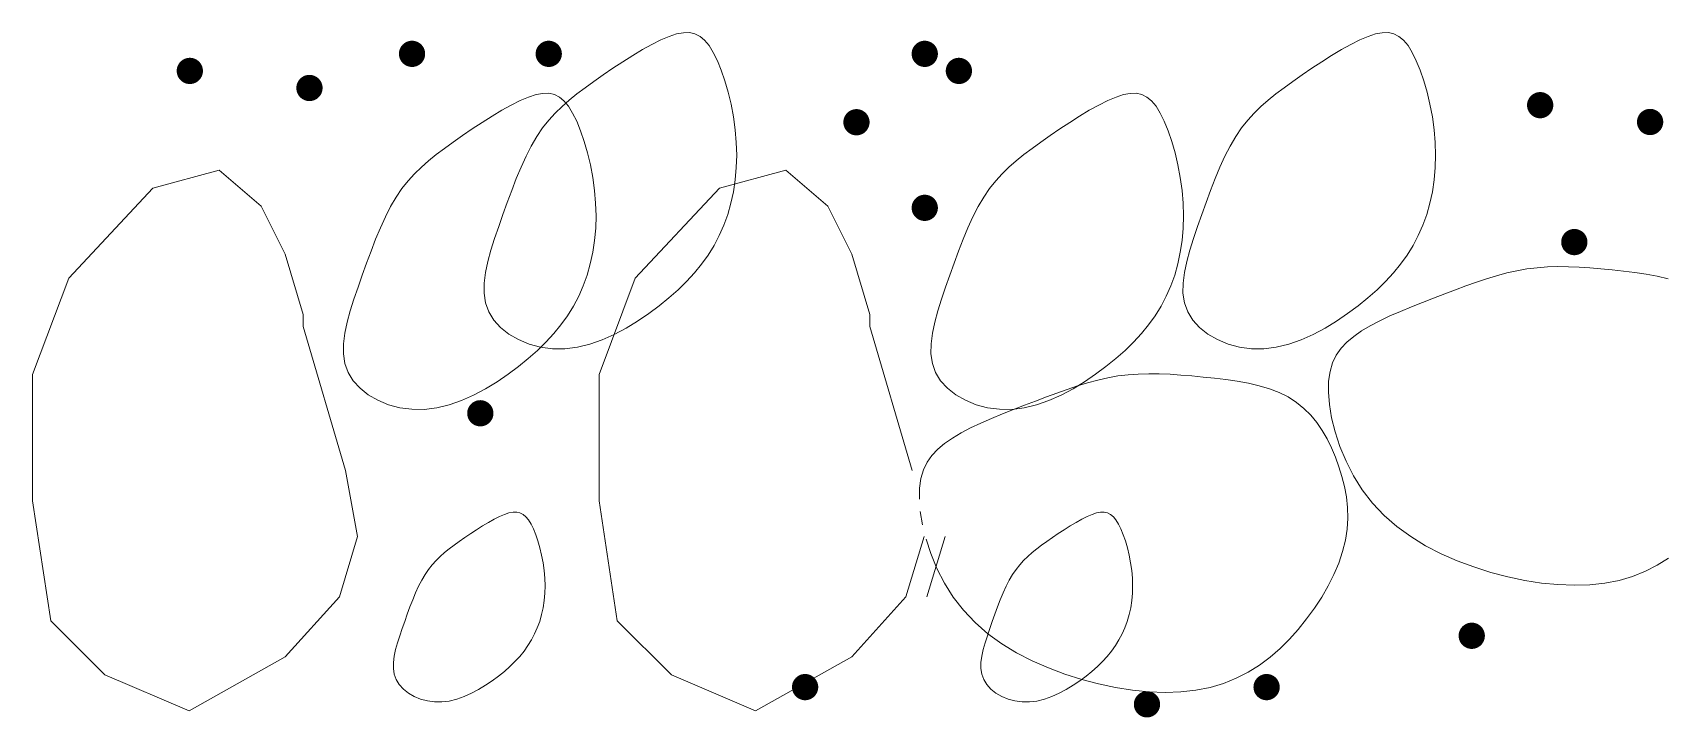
# Model space of a CAD drawing. Extents: x -6361 to -6309, y 575 to 701.
# Drawn here: x -6329.553 to -6328.309, y 653.647 to 654.169 of the extents above; entities that cross this region are included whole.
import ezdxf

# ---------------------------------------------------------------- set-up
doc = ezdxf.new("R2010")
doc.units = 0
doc.header["$MEASUREMENT"] = 0
doc.layers.add('HACTH', color=8, linetype='CONTINUOUS')

msp = doc.modelspace()

# ---------------------------------------------------------------- linework, layer by layer
at = {"layer": 'HACTH', "lineweight": 13}
for p, q in [((-6329.0883, 654.1557), (-6329.0812, 654.1597)), ((-6329.0812, 654.1597), (-6329.0743, 654.1631)), ((-6329.0743, 654.1631), (-6329.068, 654.1658)), ((-6329.068, 654.1658), (-6329.0623, 654.1677)), ((-6329.0623, 654.1677), (-6329.0572, 654.1686)), ((-6329.0572, 654.1686), (-6329.0526, 654.1687)), ((-6329.0526, 654.1687), (-6329.0484, 654.1677)), ((-6329.0484, 654.1677), (-6329.0445, 654.1658)), ((-6329.0445, 654.1658), (-6329.041, 654.1628)), ((-6329.041, 654.1628), (-6329.0376, 654.1588)), ((-6328.5561, 654.1557), (-6328.5489, 654.1597)), ((-6328.5489, 654.1597), (-6328.5421, 654.1631)), ((-6328.5421, 654.1631), (-6328.5358, 654.1658)), ((-6328.5358, 654.1658), (-6328.5301, 654.1677)), ((-6328.5301, 654.1677), (-6328.525, 654.1686)), ((-6328.525, 654.1686), (-6328.5204, 654.1687)), ((-6328.5204, 654.1687), (-6328.5162, 654.1677)), ((-6328.5162, 654.1677), (-6328.5123, 654.1658)), ((-6328.5123, 654.1658), (-6328.5088, 654.1628)), ((-6328.5088, 654.1628), (-6328.5054, 654.1588)), ((-6329.1033, 654.1464), (-6329.0958, 654.1512)), ((-6329.0958, 654.1512), (-6329.0883, 654.1557)), ((-6329.0376, 654.1588), (-6329.0344, 654.1536)), ((-6329.0344, 654.1536), (-6329.0313, 654.1473)), ((-6329.0313, 654.1473), (-6329.0284, 654.1401)), ((-6328.5711, 654.1464), (-6328.5636, 654.1512)), ((-6328.5636, 654.1512), (-6328.5561, 654.1557)), ((-6328.5054, 654.1588), (-6328.5022, 654.1536)), ((-6328.5022, 654.1536), (-6328.4991, 654.1473)), ((-6328.4991, 654.1473), (-6328.4962, 654.1401)), ((-6329.1253, 654.1315), (-6329.1182, 654.1364)), ((-6329.1182, 654.1364), (-6329.1109, 654.1415)), ((-6329.1109, 654.1415), (-6329.1033, 654.1464)), ((-6329.0284, 654.1401), (-6329.0256, 654.132)), ((-6328.5931, 654.1315), (-6328.586, 654.1364)), ((-6328.586, 654.1364), (-6328.5786, 654.1415)), ((-6328.5786, 654.1415), (-6328.5711, 654.1464)), ((-6328.4962, 654.1401), (-6328.4934, 654.132)), ((-6329.1694, 654.1215), (-6329.1643, 654.1224)), ((-6329.1643, 654.1224), (-6329.1596, 654.1225)), ((-6329.1596, 654.1225), (-6329.1554, 654.1215)), ((-6329.1441, 654.1173), (-6329.1382, 654.122)), ((-6329.1382, 654.122), (-6329.1319, 654.1267)), ((-6329.1319, 654.1267), (-6329.1253, 654.1315)), ((-6329.0256, 654.132), (-6329.0231, 654.1233)), ((-6329.0231, 654.1233), (-6329.0209, 654.1141)), ((-6328.722, 654.1215), (-6328.7169, 654.1224)), ((-6328.7169, 654.1224), (-6328.7123, 654.1225)), ((-6328.7123, 654.1225), (-6328.7081, 654.1215)), ((-6328.6119, 654.1173), (-6328.606, 654.122)), ((-6328.606, 654.122), (-6328.5997, 654.1267)), ((-6328.5997, 654.1267), (-6328.5931, 654.1315)), ((-6328.4934, 654.132), (-6328.4909, 654.1233)), ((-6328.4909, 654.1233), (-6328.4887, 654.1141)), ((-6329.2029, 654.105), (-6329.1954, 654.1095)), ((-6329.1954, 654.1095), (-6329.1882, 654.1135)), ((-6329.1882, 654.1135), (-6329.1814, 654.1169)), ((-6329.1814, 654.1169), (-6329.1751, 654.1196)), ((-6329.1751, 654.1196), (-6329.1694, 654.1215)), ((-6329.1554, 654.1215), (-6329.1516, 654.1196)), ((-6329.1548, 654.1074), (-6329.1496, 654.1125)), ((-6329.1516, 654.1196), (-6329.1481, 654.1166)), ((-6329.1496, 654.1125), (-6329.1441, 654.1173)), ((-6329.1481, 654.1166), (-6329.1447, 654.1126)), ((-6329.1447, 654.1126), (-6329.1415, 654.1074)), ((-6329.0209, 654.1141), (-6329.0191, 654.1045)), ((-6328.7555, 654.105), (-6328.7481, 654.1095)), ((-6328.7481, 654.1095), (-6328.7409, 654.1135)), ((-6328.7409, 654.1135), (-6328.734, 654.1169)), ((-6328.734, 654.1169), (-6328.7277, 654.1196)), ((-6328.7277, 654.1196), (-6328.722, 654.1215)), ((-6328.7081, 654.1215), (-6328.7042, 654.1196)), ((-6328.7042, 654.1196), (-6328.7007, 654.1166)), ((-6328.7007, 654.1166), (-6328.6973, 654.1126)), ((-6328.6973, 654.1126), (-6328.6941, 654.1074)), ((-6328.6226, 654.1074), (-6328.6174, 654.1125)), ((-6328.6174, 654.1125), (-6328.6119, 654.1173)), ((-6328.4887, 654.1141), (-6328.4869, 654.1045)), ((-6329.2179, 654.0953), (-6329.2104, 654.1002)), ((-6329.2104, 654.1002), (-6329.2029, 654.105)), ((-6329.1644, 654.0961), (-6329.1597, 654.102)), ((-6329.1597, 654.102), (-6329.1548, 654.1074)), ((-6329.1415, 654.1074), (-6329.1384, 654.1012)), ((-6329.1384, 654.1012), (-6329.1354, 654.0939)), ((-6329.0191, 654.1045), (-6329.0177, 654.0947)), ((-6328.7706, 654.0953), (-6328.763, 654.1002)), ((-6328.763, 654.1002), (-6328.7555, 654.105)), ((-6328.6941, 654.1074), (-6328.691, 654.1012)), ((-6328.691, 654.1012), (-6328.6881, 654.0939)), ((-6328.6322, 654.0961), (-6328.6275, 654.102)), ((-6328.6275, 654.102), (-6328.6226, 654.1074)), ((-6328.4869, 654.1045), (-6328.4855, 654.0947)), ((-6329.239, 654.0805), (-6329.2324, 654.0853)), ((-6329.2324, 654.0853), (-6329.2253, 654.0902)), ((-6329.2253, 654.0902), (-6329.2179, 654.0953)), ((-6329.173, 654.0823), (-6329.1688, 654.0895)), ((-6329.1688, 654.0895), (-6329.1644, 654.0961)), ((-6329.1354, 654.0939), (-6329.1327, 654.0858)), ((-6329.1327, 654.0858), (-6329.1302, 654.0771)), ((-6329.0177, 654.0947), (-6329.0169, 654.085)), ((-6329.0169, 654.085), (-6329.0166, 654.0753)), ((-6328.7916, 654.0805), (-6328.785, 654.0853)), ((-6328.785, 654.0853), (-6328.7779, 654.0902)), ((-6328.7779, 654.0902), (-6328.7706, 654.0953)), ((-6328.6881, 654.0939), (-6328.6853, 654.0858)), ((-6328.6853, 654.0858), (-6328.6828, 654.0771)), ((-6328.6408, 654.0823), (-6328.6366, 654.0895)), ((-6328.6366, 654.0895), (-6328.6322, 654.0961)), ((-6328.4855, 654.0947), (-6328.4847, 654.085)), ((-6328.4847, 654.085), (-6328.4844, 654.0753)), ((-6329.2512, 654.0711), (-6329.2453, 654.0758)), ((-6329.2453, 654.0758), (-6329.239, 654.0805)), ((-6329.1808, 654.0662), (-6329.177, 654.0745)), ((-6329.177, 654.0745), (-6329.173, 654.0823)), ((-6329.1302, 654.0771), (-6329.128, 654.0679)), ((-6329.0166, 654.0753), (-6329.0169, 654.0658)), ((-6328.8038, 654.0711), (-6328.7979, 654.0758)), ((-6328.7979, 654.0758), (-6328.7916, 654.0805)), ((-6328.6828, 654.0771), (-6328.6806, 654.0679)), ((-6328.6486, 654.0662), (-6328.6448, 654.0745)), ((-6328.6448, 654.0745), (-6328.6408, 654.0823)), ((-6328.4844, 654.0753), (-6328.4847, 654.0658)), ((-6329.4611, 654.0501), (-6329.4107, 654.0639)), ((-6329.4107, 654.0639), (-6329.3786, 654.0364)), ((-6329.2668, 654.0558), (-6329.2619, 654.0612)), ((-6329.2619, 654.0612), (-6329.2567, 654.0663)), ((-6329.2567, 654.0663), (-6329.2512, 654.0711)), ((-6329.1844, 654.0575), (-6329.1808, 654.0662)), ((-6329.128, 654.0679), (-6329.1262, 654.0583)), ((-6329.0297, 654.0501), (-6328.9793, 654.0639)), ((-6329.0169, 654.0658), (-6329.0177, 654.0565)), ((-6328.9793, 654.0639), (-6328.9472, 654.0364)), ((-6328.8194, 654.0558), (-6328.8145, 654.0612)), ((-6328.8145, 654.0612), (-6328.8093, 654.0663)), ((-6328.8093, 654.0663), (-6328.8038, 654.0711)), ((-6328.6806, 654.0679), (-6328.6788, 654.0583)), ((-6328.6522, 654.0575), (-6328.6486, 654.0662)), ((-6328.4847, 654.0658), (-6328.4855, 654.0565)), ((-6329.5252, 653.9815), (-6329.4611, 654.0501)), ((-6329.2759, 654.0433), (-6329.2715, 654.0499)), ((-6329.2715, 654.0499), (-6329.2668, 654.0558)), ((-6329.1913, 654.0393), (-6329.1879, 654.0485)), ((-6329.1879, 654.0485), (-6329.1844, 654.0575)), ((-6329.1262, 654.0583), (-6329.1248, 654.0485)), ((-6329.1248, 654.0485), (-6329.124, 654.0388)), ((-6329.0938, 653.9815), (-6329.0297, 654.0501)), ((-6329.0191, 654.0475), (-6329.021, 654.0387)), ((-6329.0177, 654.0565), (-6329.0191, 654.0475)), ((-6328.8285, 654.0433), (-6328.8241, 654.0499)), ((-6328.8241, 654.0499), (-6328.8194, 654.0558)), ((-6328.6788, 654.0583), (-6328.6774, 654.0485)), ((-6328.6774, 654.0485), (-6328.6766, 654.0388)), ((-6328.6591, 654.0393), (-6328.6557, 654.0485)), ((-6328.6557, 654.0485), (-6328.6522, 654.0575)), ((-6328.4869, 654.0475), (-6328.4888, 654.0387)), ((-6328.4855, 654.0565), (-6328.4869, 654.0475)), ((-6329.3786, 654.0364), (-6329.3603, 653.9998)), ((-6329.2841, 654.0283), (-6329.2801, 654.0361)), ((-6329.2801, 654.0361), (-6329.2759, 654.0433)), ((-6329.1946, 654.0301), (-6329.1913, 654.0393)), ((-6329.124, 654.0388), (-6329.1237, 654.0291)), ((-6329.021, 654.0387), (-6329.0234, 654.0301)), ((-6328.9472, 654.0364), (-6328.9289, 653.9998)), ((-6328.8367, 654.0283), (-6328.8327, 654.0361)), ((-6328.8327, 654.0361), (-6328.8285, 654.0433)), ((-6328.6766, 654.0388), (-6328.6763, 654.0291)), ((-6328.6624, 654.0301), (-6328.6591, 654.0393)), ((-6328.4888, 654.0387), (-6328.4912, 654.0301)), ((-6329.2879, 654.02), (-6329.2841, 654.0283)), ((-6329.1978, 654.0209), (-6329.1946, 654.0301)), ((-6329.1237, 654.0291), (-6329.1239, 654.0196)), ((-6329.0234, 654.0301), (-6329.0264, 654.0219)), ((-6328.8405, 654.02), (-6328.8367, 654.0283)), ((-6328.6763, 654.0291), (-6328.6766, 654.0196)), ((-6328.6656, 654.0209), (-6328.6624, 654.0301)), ((-6328.4912, 654.0301), (-6328.4942, 654.0219)), ((-6329.295, 654.0023), (-6329.2915, 654.0113)), ((-6329.2915, 654.0113), (-6329.2879, 654.02)), ((-6329.2037, 654.0029), (-6329.2009, 654.0118)), ((-6329.2009, 654.0118), (-6329.1978, 654.0209)), ((-6329.1248, 654.0103), (-6329.1262, 654.0013)), ((-6329.1239, 654.0196), (-6329.1248, 654.0103)), ((-6329.0299, 654.014), (-6329.0338, 654.0065)), ((-6329.0264, 654.0219), (-6329.0299, 654.014)), ((-6328.8476, 654.0023), (-6328.8441, 654.0113)), ((-6328.8441, 654.0113), (-6328.8405, 654.02)), ((-6328.6774, 654.0103), (-6328.6788, 654.0013)), ((-6328.6766, 654.0196), (-6328.6774, 654.0103)), ((-6328.6715, 654.0029), (-6328.6687, 654.0118)), ((-6328.6687, 654.0118), (-6328.6656, 654.0209)), ((-6328.4976, 654.014), (-6328.5016, 654.0065)), ((-6328.4942, 654.0219), (-6328.4976, 654.014)), ((-6329.3603, 653.9998), (-6329.3466, 653.954)), ((-6329.2984, 653.9931), (-6329.295, 654.0023)), ((-6329.2061, 653.9943), (-6329.2037, 654.0029)), ((-6329.1262, 654.0013), (-6329.1281, 653.9925)), ((-6329.0383, 653.9992), (-6329.0433, 653.9923)), ((-6329.0338, 654.0065), (-6329.0383, 653.9992)), ((-6328.9289, 653.9998), (-6328.9151, 653.954)), ((-6328.851, 653.9931), (-6328.8476, 654.0023)), ((-6328.6788, 654.0013), (-6328.6807, 653.9925)), ((-6328.6739, 653.9943), (-6328.6715, 654.0029)), ((-6328.5061, 653.9992), (-6328.5111, 653.9923)), ((-6328.5016, 654.0065), (-6328.5061, 653.9992)), ((-6329.3017, 653.9839), (-6329.2984, 653.9931)), ((-6329.2089, 653.9778), (-6329.2079, 653.9859)), ((-6329.2079, 653.9859), (-6329.2061, 653.9943)), ((-6329.1281, 653.9925), (-6329.1305, 653.9839)), ((-6329.0487, 653.9856), (-6329.0547, 653.9791)), ((-6329.0433, 653.9923), (-6329.0487, 653.9856)), ((-6328.8543, 653.9839), (-6328.851, 653.9931)), ((-6328.6807, 653.9925), (-6328.6831, 653.9839)), ((-6328.6767, 653.9778), (-6328.6757, 653.9859)), ((-6328.6757, 653.9859), (-6328.6739, 653.9943)), ((-6328.5165, 653.9856), (-6328.5225, 653.9791)), ((-6328.5111, 653.9923), (-6328.5165, 653.9856)), ((-6328.4303, 653.9856), (-6328.438, 653.9835)), ((-6328.4226, 653.9873), (-6328.4303, 653.9856)), ((-6328.4149, 653.9887), (-6328.4226, 653.9873)), ((-6328.4072, 653.9896), (-6328.4149, 653.9887)), ((-6328.3993, 653.9902), (-6328.4072, 653.9896)), ((-6328.3914, 653.9904), (-6328.3993, 653.9902)), ((-6328.3833, 653.9903), (-6328.3914, 653.9904)), ((-6328.3752, 653.99), (-6328.3833, 653.9903)), ((-6328.3669, 653.9894), (-6328.3752, 653.99)), ((-6328.3586, 653.9887), (-6328.3669, 653.9894)), ((-6328.35, 653.9879), (-6328.3586, 653.9887)), ((-6328.3414, 653.987), (-6328.35, 653.9879)), ((-6328.3327, 653.986), (-6328.3414, 653.987)), ((-6328.3241, 653.9847), (-6328.3327, 653.986)), ((-6329.5527, 653.9083), (-6329.5252, 653.9815)), ((-6329.308, 653.9656), (-6329.3049, 653.9747)), ((-6329.3049, 653.9747), (-6329.3017, 653.9839)), ((-6329.209, 653.9701), (-6329.2089, 653.9778)), ((-6329.1335, 653.9757), (-6329.1369, 653.9678)), ((-6329.1305, 653.9839), (-6329.1335, 653.9757)), ((-6329.1213, 653.9083), (-6329.0938, 653.9815)), ((-6329.0612, 653.9728), (-6329.0682, 653.9667)), ((-6329.0547, 653.9791), (-6329.0612, 653.9728)), ((-6328.8606, 653.9656), (-6328.8575, 653.9747)), ((-6328.8575, 653.9747), (-6328.8543, 653.9839)), ((-6328.6861, 653.9757), (-6328.6896, 653.9678)), ((-6328.6831, 653.9839), (-6328.6861, 653.9757)), ((-6328.6768, 653.9701), (-6328.6767, 653.9778)), ((-6328.529, 653.9728), (-6328.536, 653.9667)), ((-6328.5225, 653.9791), (-6328.529, 653.9728)), ((-6328.4693, 653.9727), (-6328.4775, 653.9696)), ((-6328.4613, 653.9757), (-6328.4693, 653.9727)), ((-6328.4534, 653.9785), (-6328.4613, 653.9757)), ((-6328.4457, 653.9811), (-6328.4534, 653.9785)), ((-6328.438, 653.9835), (-6328.4457, 653.9811)), ((-6328.3156, 653.9831), (-6328.3241, 653.9847)), ((-6328.3074, 653.9812), (-6328.3156, 653.9831)), ((-6329.3108, 653.9567), (-6329.308, 653.9656)), ((-6329.2079, 653.9628), (-6329.209, 653.9701)), ((-6329.2054, 653.956), (-6329.2079, 653.9628)), ((-6329.1409, 653.9603), (-6329.1454, 653.953)), ((-6329.1369, 653.9678), (-6329.1409, 653.9603)), ((-6329.0757, 653.9606), (-6329.0836, 653.9547)), ((-6329.0682, 653.9667), (-6329.0757, 653.9606)), ((-6328.8634, 653.9567), (-6328.8606, 653.9656)), ((-6328.6935, 653.9603), (-6328.698, 653.953)), ((-6328.6896, 653.9678), (-6328.6935, 653.9603)), ((-6328.6757, 653.9628), (-6328.6768, 653.9701)), ((-6328.6732, 653.956), (-6328.6757, 653.9628)), ((-6328.5435, 653.9606), (-6328.5514, 653.9547)), ((-6328.536, 653.9667), (-6328.5435, 653.9606)), ((-6328.4944, 653.9632), (-6328.5029, 653.9598)), ((-6328.4859, 653.9664), (-6328.4944, 653.9632)), ((-6328.4775, 653.9696), (-6328.4859, 653.9664)), ((-6329.3466, 653.954), (-6329.3466, 653.9449)), ((-6329.315, 653.9397), (-6329.3132, 653.9481)), ((-6329.3132, 653.9481), (-6329.3108, 653.9567)), ((-6329.2016, 653.9497), (-6329.2054, 653.956)), ((-6329.1964, 653.944), (-6329.2016, 653.9497)), ((-6329.1454, 653.953), (-6329.1504, 653.9461)), ((-6329.092, 653.9489), (-6329.1008, 653.9436)), ((-6329.0836, 653.9547), (-6329.092, 653.9489)), ((-6328.9151, 653.954), (-6328.9151, 653.9449)), ((-6328.8676, 653.9397), (-6328.8658, 653.9481)), ((-6328.8658, 653.9481), (-6328.8634, 653.9567)), ((-6328.698, 653.953), (-6328.703, 653.9461)), ((-6328.6694, 653.9497), (-6328.6732, 653.956)), ((-6328.6642, 653.944), (-6328.6694, 653.9497)), ((-6328.5598, 653.9489), (-6328.5686, 653.9436)), ((-6328.5514, 653.9547), (-6328.5598, 653.9489)), ((-6328.527, 653.9491), (-6328.5342, 653.9453)), ((-6328.5193, 653.9528), (-6328.527, 653.9491)), ((-6328.5112, 653.9563), (-6328.5193, 653.9528)), ((-6328.5029, 653.9598), (-6328.5112, 653.9563)), ((-6329.3466, 653.9449), (-6329.3145, 653.835)), ((-6329.316, 653.9316), (-6329.315, 653.9397)), ((-6329.19, 653.939), (-6329.1964, 653.944)), ((-6329.1827, 653.9348), (-6329.19, 653.939)), ((-6329.1558, 653.9394), (-6329.1618, 653.9329)), ((-6329.1504, 653.9461), (-6329.1558, 653.9394)), ((-6329.1098, 653.9388), (-6329.1191, 653.9346)), ((-6329.1008, 653.9436), (-6329.1098, 653.9388)), ((-6328.9151, 653.9449), (-6328.8831, 653.835)), ((-6328.8686, 653.9316), (-6328.8676, 653.9397)), ((-6328.7084, 653.9394), (-6328.7144, 653.9329)), ((-6328.703, 653.9461), (-6328.7084, 653.9394)), ((-6328.6578, 653.939), (-6328.6642, 653.944)), ((-6328.6505, 653.9348), (-6328.6578, 653.939)), ((-6328.5776, 653.9388), (-6328.5869, 653.9346)), ((-6328.5686, 653.9436), (-6328.5776, 653.9388)), ((-6328.5468, 653.9373), (-6328.552, 653.9329)), ((-6328.5409, 653.9414), (-6328.5468, 653.9373)), ((-6328.5342, 653.9453), (-6328.5409, 653.9414)), ((-6329.316, 653.9239), (-6329.316, 653.9316)), ((-6329.3149, 653.9167), (-6329.316, 653.9239)), ((-6329.1746, 653.9314), (-6329.1827, 653.9348)), ((-6329.1683, 653.9266), (-6329.1753, 653.9205)), ((-6329.1659, 653.9291), (-6329.1746, 653.9314)), ((-6329.1618, 653.9329), (-6329.1683, 653.9266)), ((-6329.1568, 653.9279), (-6329.1659, 653.9291)), ((-6329.1474, 653.9278), (-6329.1568, 653.9279)), ((-6329.1379, 653.929), (-6329.1474, 653.9278)), ((-6329.1285, 653.9313), (-6329.1379, 653.929)), ((-6329.1191, 653.9346), (-6329.1285, 653.9313)), ((-6328.8687, 653.9239), (-6328.8686, 653.9316)), ((-6328.8676, 653.9167), (-6328.8687, 653.9239)), ((-6328.7209, 653.9266), (-6328.7279, 653.9205)), ((-6328.7144, 653.9329), (-6328.7209, 653.9266)), ((-6328.6424, 653.9314), (-6328.6505, 653.9348)), ((-6328.6337, 653.9291), (-6328.6424, 653.9314)), ((-6328.6246, 653.9279), (-6328.6337, 653.9291)), ((-6328.6152, 653.9278), (-6328.6246, 653.9279)), ((-6328.6057, 653.929), (-6328.6152, 653.9278)), ((-6328.5963, 653.9313), (-6328.6057, 653.929)), ((-6328.5869, 653.9346), (-6328.5963, 653.9313)), ((-6328.5601, 653.923), (-6328.5629, 653.9171)), ((-6328.5564, 653.9282), (-6328.5601, 653.923)), ((-6328.552, 653.9329), (-6328.5564, 653.9282)), ((-6329.3125, 653.9098), (-6329.3149, 653.9167)), ((-6329.1827, 653.9144), (-6329.1907, 653.9085)), ((-6329.1753, 653.9205), (-6329.1827, 653.9144)), ((-6328.8651, 653.9098), (-6328.8676, 653.9167)), ((-6328.7354, 653.9144), (-6328.7433, 653.9085)), ((-6328.7279, 653.9205), (-6328.7354, 653.9144)), ((-6328.5648, 653.9106), (-6328.5659, 653.9032)), ((-6328.5629, 653.9171), (-6328.5648, 653.9106)), ((-6329.5527, 653.8121), (-6329.5527, 653.9083)), ((-6329.3086, 653.9035), (-6329.3125, 653.9098)), ((-6329.3034, 653.8978), (-6329.3086, 653.9035)), ((-6329.1991, 653.9027), (-6329.2079, 653.8974)), ((-6329.1907, 653.9085), (-6329.1991, 653.9027)), ((-6329.1213, 653.8121), (-6329.1213, 653.9083)), ((-6328.8613, 653.9035), (-6328.8651, 653.9098)), ((-6328.8561, 653.8978), (-6328.8613, 653.9035)), ((-6328.7571, 653.8996), (-6328.7649, 653.8969)), ((-6328.7517, 653.9027), (-6328.7605, 653.8974)), ((-6328.7494, 653.9019), (-6328.7571, 653.8996)), ((-6328.7433, 653.9085), (-6328.7517, 653.9027)), ((-6328.7417, 653.904), (-6328.7494, 653.9019)), ((-6328.7341, 653.9057), (-6328.7417, 653.904)), ((-6328.7264, 653.9071), (-6328.7341, 653.9057)), ((-6328.7186, 653.908), (-6328.7264, 653.9071)), ((-6328.7108, 653.9086), (-6328.7186, 653.908)), ((-6328.7028, 653.9088), (-6328.7108, 653.9086)), ((-6328.6948, 653.9087), (-6328.7028, 653.9088)), ((-6328.6866, 653.9084), (-6328.6948, 653.9087)), ((-6328.6784, 653.9078), (-6328.6866, 653.9084)), ((-6328.67, 653.9071), (-6328.6784, 653.9078)), ((-6328.6615, 653.9063), (-6328.67, 653.9071)), ((-6328.6528, 653.9054), (-6328.6615, 653.9063)), ((-6328.6442, 653.9044), (-6328.6528, 653.9054)), ((-6328.6355, 653.9031), (-6328.6442, 653.9044)), ((-6328.627, 653.9016), (-6328.6355, 653.9031)), ((-6328.6188, 653.8997), (-6328.627, 653.9016)), ((-6328.6109, 653.8973), (-6328.6188, 653.8997)), ((-6328.5659, 653.9032), (-6328.5661, 653.8948)), ((-6329.2971, 653.8928), (-6329.3034, 653.8978)), ((-6329.2898, 653.8886), (-6329.2971, 653.8928)), ((-6329.2817, 653.8852), (-6329.2898, 653.8886)), ((-6329.2262, 653.8884), (-6329.2356, 653.8851)), ((-6329.2169, 653.8926), (-6329.2262, 653.8884)), ((-6329.2079, 653.8974), (-6329.2169, 653.8926)), ((-6328.8497, 653.8928), (-6328.8561, 653.8978)), ((-6328.8424, 653.8886), (-6328.8497, 653.8928)), ((-6328.8343, 653.8852), (-6328.8424, 653.8886)), ((-6328.789, 653.888), (-6328.7974, 653.8848)), ((-6328.7808, 653.8911), (-6328.789, 653.888)), ((-6328.7788, 653.8884), (-6328.7882, 653.8851)), ((-6328.7728, 653.8941), (-6328.7808, 653.8911)), ((-6328.7695, 653.8926), (-6328.7788, 653.8884)), ((-6328.7649, 653.8969), (-6328.7728, 653.8941)), ((-6328.7605, 653.8974), (-6328.7695, 653.8926)), ((-6328.6035, 653.8945), (-6328.6109, 653.8973)), ((-6328.5966, 653.8911), (-6328.6035, 653.8945)), ((-6328.5903, 653.887), (-6328.5966, 653.8911)), ((-6328.5847, 653.8824), (-6328.5903, 653.887)), ((-6328.5661, 653.8948), (-6328.5653, 653.8855)), ((-6328.5653, 653.8855), (-6328.5636, 653.8753)), ((-6329.273, 653.8829), (-6329.2817, 653.8852)), ((-6329.2639, 653.8817), (-6329.273, 653.8829)), ((-6329.2545, 653.8816), (-6329.2639, 653.8817)), ((-6329.245, 653.8828), (-6329.2545, 653.8816)), ((-6329.2356, 653.8851), (-6329.245, 653.8828)), ((-6328.8256, 653.8829), (-6328.8343, 653.8852)), ((-6328.8227, 653.8748), (-6328.8307, 653.8712)), ((-6328.8165, 653.8817), (-6328.8256, 653.8829)), ((-6328.8143, 653.8782), (-6328.8227, 653.8748)), ((-6328.8071, 653.8816), (-6328.8165, 653.8817)), ((-6328.8059, 653.8816), (-6328.8143, 653.8782)), ((-6328.7976, 653.8828), (-6328.8071, 653.8816)), ((-6328.7974, 653.8848), (-6328.8059, 653.8816)), ((-6328.7882, 653.8851), (-6328.7976, 653.8828)), ((-6328.5795, 653.8773), (-6328.5847, 653.8824)), ((-6328.5749, 653.8716), (-6328.5795, 653.8773)), ((-6328.5636, 653.8753), (-6328.561, 653.8645)), ((-6328.8457, 653.8637), (-6328.8523, 653.8598)), ((-6328.8385, 653.8675), (-6328.8457, 653.8637)), ((-6328.8307, 653.8712), (-6328.8385, 653.8675)), ((-6328.5708, 653.8656), (-6328.5749, 653.8716)), ((-6328.5671, 653.8591), (-6328.5708, 653.8656)), ((-6328.561, 653.8645), (-6328.5573, 653.8534)), ((-6328.8635, 653.8513), (-6328.8679, 653.8466)), ((-6328.8583, 653.8557), (-6328.8635, 653.8513)), ((-6328.8523, 653.8598), (-6328.8583, 653.8557)), ((-6328.5637, 653.8523), (-6328.5671, 653.8591)), ((-6328.5607, 653.8453), (-6328.5637, 653.8523)), ((-6328.5573, 653.8534), (-6328.5526, 653.8421)), ((-6328.8715, 653.8414), (-6328.8743, 653.8356)), ((-6328.8679, 653.8466), (-6328.8715, 653.8414)), ((-6328.558, 653.838), (-6328.5607, 653.8453)), ((-6328.5557, 653.8306), (-6328.558, 653.838)), ((-6328.5526, 653.8421), (-6328.547, 653.831)), ((-6329.3145, 653.835), (-6329.3053, 653.7847)), ((-6328.8763, 653.829), (-6328.8774, 653.8216)), ((-6328.8743, 653.8356), (-6328.8763, 653.829)), ((-6328.5537, 653.8229), (-6328.5557, 653.8306)), ((-6328.547, 653.831), (-6328.5403, 653.8203)), ((-6329.5389, 653.7206), (-6329.5527, 653.8121)), ((-6329.1075, 653.7206), (-6329.1213, 653.8121)), ((-6328.8774, 653.8216), (-6328.8775, 653.8133)), ((-6328.5523, 653.8151), (-6328.5537, 653.8229)), ((-6328.5515, 653.807), (-6328.5523, 653.8151)), ((-6328.5403, 653.8203), (-6328.5325, 653.8102)), ((-6329.2013, 653.798), (-6329.1972, 653.8)), ((-6329.1972, 653.8), (-6329.1934, 653.8016)), ((-6329.1934, 653.8016), (-6329.19, 653.8028)), ((-6329.19, 653.8028), (-6329.1869, 653.8033)), ((-6329.1869, 653.8033), (-6329.1841, 653.8034)), ((-6329.1841, 653.8034), (-6329.1816, 653.8028)), ((-6329.1816, 653.8028), (-6329.1793, 653.8016)), ((-6329.1793, 653.8016), (-6329.1772, 653.7998)), ((-6329.1772, 653.7998), (-6329.1752, 653.7974)), ((-6328.8768, 653.8039), (-6328.8751, 653.7937)), ((-6328.7539, 653.798), (-6328.7498, 653.8)), ((-6328.7498, 653.8), (-6328.746, 653.8016)), ((-6328.746, 653.8016), (-6328.7426, 653.8028)), ((-6328.7426, 653.8028), (-6328.7395, 653.8033)), ((-6328.7395, 653.8033), (-6328.7367, 653.8034)), ((-6328.7367, 653.8034), (-6328.7342, 653.8028)), ((-6328.7342, 653.8028), (-6328.7319, 653.8016)), ((-6328.7319, 653.8016), (-6328.7298, 653.7998)), ((-6328.7298, 653.7998), (-6328.7278, 653.7974)), ((-6328.5518, 653.7905), (-6328.5513, 653.7989)), ((-6328.5513, 653.7989), (-6328.5515, 653.807)), ((-6328.5325, 653.8102), (-6328.5237, 653.8009)), ((-6328.5237, 653.8009), (-6328.5139, 653.7924)), ((-6329.2235, 653.784), (-6329.2191, 653.787)), ((-6329.2191, 653.787), (-6329.2146, 653.79)), ((-6329.2146, 653.79), (-6329.2101, 653.7929)), ((-6329.2101, 653.7929), (-6329.2056, 653.7956)), ((-6329.2056, 653.7956), (-6329.2013, 653.798)), ((-6329.1752, 653.7974), (-6329.1732, 653.7943)), ((-6329.1732, 653.7943), (-6329.1714, 653.7906)), ((-6329.1714, 653.7906), (-6329.1696, 653.7862)), ((-6329.1696, 653.7862), (-6329.1679, 653.7814)), ((-6328.7761, 653.784), (-6328.7717, 653.787)), ((-6328.7717, 653.787), (-6328.7672, 653.79)), ((-6328.7672, 653.79), (-6328.7627, 653.7929)), ((-6328.7627, 653.7929), (-6328.7582, 653.7956)), ((-6328.7582, 653.7956), (-6328.7539, 653.798)), ((-6328.7278, 653.7974), (-6328.7259, 653.7943)), ((-6328.7259, 653.7943), (-6328.724, 653.7906)), ((-6328.724, 653.7906), (-6328.7222, 653.7862)), ((-6328.7222, 653.7862), (-6328.7206, 653.7814)), ((-6328.5531, 653.782), (-6328.5518, 653.7905)), ((-6328.5139, 653.7924), (-6328.5033, 653.7847)), ((-6329.3053, 653.7847), (-6329.3191, 653.7389)), ((-6329.239, 653.7726), (-6329.2355, 653.7754)), ((-6329.2355, 653.7754), (-6329.2317, 653.7782)), ((-6329.2317, 653.7782), (-6329.2278, 653.781)), ((-6329.2278, 653.781), (-6329.2235, 653.784)), ((-6329.1679, 653.7814), (-6329.1664, 653.7761)), ((-6329.1664, 653.7761), (-6329.1651, 653.7706)), ((-6328.8739, 653.7847), (-6328.8877, 653.7389)), ((-6328.8724, 653.7829), (-6328.8687, 653.7718)), ((-6328.8579, 653.7847), (-6328.8717, 653.7389)), ((-6328.7917, 653.7726), (-6328.7881, 653.7754)), ((-6328.7881, 653.7754), (-6328.7844, 653.7782)), ((-6328.7844, 653.7782), (-6328.7804, 653.781)), ((-6328.7804, 653.781), (-6328.7761, 653.784)), ((-6328.7206, 653.7814), (-6328.7191, 653.7761)), ((-6328.7191, 653.7761), (-6328.7177, 653.7706)), ((-6328.5552, 653.7733), (-6328.5531, 653.782)), ((-6328.5033, 653.7847), (-6328.492, 653.7778)), ((-6328.492, 653.7778), (-6328.4802, 653.7717)), ((-6329.2512, 653.7598), (-6329.2484, 653.7633)), ((-6329.2484, 653.7633), (-6329.2455, 653.7666)), ((-6329.2455, 653.7666), (-6329.2424, 653.7697)), ((-6329.2424, 653.7697), (-6329.239, 653.7726)), ((-6329.1651, 653.7706), (-6329.164, 653.7648)), ((-6329.164, 653.7648), (-6329.1632, 653.759)), ((-6328.8687, 653.7718), (-6328.8641, 653.7605)), ((-6328.8038, 653.7598), (-6328.801, 653.7633)), ((-6328.801, 653.7633), (-6328.7981, 653.7666)), ((-6328.7981, 653.7666), (-6328.795, 653.7697)), ((-6328.795, 653.7697), (-6328.7917, 653.7726)), ((-6328.7177, 653.7706), (-6328.7167, 653.7648)), ((-6328.7167, 653.7648), (-6328.7158, 653.759)), ((-6328.5618, 653.7559), (-6328.5582, 653.7646)), ((-6328.5582, 653.7646), (-6328.5552, 653.7733)), ((-6328.4802, 653.7717), (-6328.4679, 653.7663)), ((-6328.4679, 653.7663), (-6328.4552, 653.7616)), ((-6328.4552, 653.7616), (-6328.4424, 653.7575)), ((-6328.3247, 653.7583), (-6328.3157, 653.763)), ((-6328.3157, 653.763), (-6328.3071, 653.7684)), ((-6329.2588, 653.7469), (-6329.2564, 653.7515)), ((-6329.2564, 653.7515), (-6329.2539, 653.7559)), ((-6329.2539, 653.7559), (-6329.2512, 653.7598)), ((-6329.1632, 653.759), (-6329.1627, 653.7531)), ((-6329.1627, 653.7531), (-6329.1625, 653.7473)), ((-6328.8641, 653.7605), (-6328.8584, 653.7494)), ((-6328.8584, 653.7494), (-6328.8517, 653.7387)), ((-6328.8114, 653.7469), (-6328.809, 653.7515)), ((-6328.809, 653.7515), (-6328.8065, 653.7559)), ((-6328.8065, 653.7559), (-6328.8038, 653.7598)), ((-6328.7158, 653.759), (-6328.7153, 653.7531)), ((-6328.7153, 653.7531), (-6328.7152, 653.7473)), ((-6328.5662, 653.7472), (-6328.5618, 653.7559)), ((-6328.4424, 653.7575), (-6328.4295, 653.7541)), ((-6328.4295, 653.7541), (-6328.4166, 653.7514)), ((-6328.4166, 653.7514), (-6328.4038, 653.7494)), ((-6328.4038, 653.7494), (-6328.3913, 653.7482)), ((-6328.367, 653.7481), (-6328.3556, 653.7493)), ((-6328.3556, 653.7493), (-6328.3447, 653.7514)), ((-6328.3447, 653.7514), (-6328.3344, 653.7544)), ((-6328.3344, 653.7544), (-6328.3247, 653.7583)), ((-6329.3191, 653.7389), (-6329.3603, 653.6931)), ((-6329.2654, 653.7313), (-6329.2632, 653.7366)), ((-6329.2632, 653.7366), (-6329.2611, 653.7419)), ((-6329.2611, 653.7419), (-6329.2588, 653.7469)), ((-6329.1627, 653.7416), (-6329.1632, 653.7361)), ((-6329.1625, 653.7473), (-6329.1627, 653.7416)), ((-6328.8877, 653.7389), (-6328.9289, 653.6931)), ((-6328.8517, 653.7387), (-6328.8439, 653.7286)), ((-6328.818, 653.7313), (-6328.8159, 653.7366)), ((-6328.8159, 653.7366), (-6328.8137, 653.7419)), ((-6328.8137, 653.7419), (-6328.8114, 653.7469)), ((-6328.7153, 653.7416), (-6328.7158, 653.7361)), ((-6328.7152, 653.7473), (-6328.7153, 653.7416)), ((-6328.5766, 653.7302), (-6328.5711, 653.7386)), ((-6328.5711, 653.7386), (-6328.5662, 653.7472)), ((-6328.3913, 653.7482), (-6328.379, 653.7477)), ((-6328.379, 653.7477), (-6328.367, 653.7481)), ((-6329.2694, 653.7202), (-6329.2674, 653.7257)), ((-6329.2674, 653.7257), (-6329.2654, 653.7313)), ((-6329.1652, 653.7254), (-6329.1666, 653.7202)), ((-6329.164, 653.7306), (-6329.1652, 653.7254)), ((-6329.1632, 653.7361), (-6329.164, 653.7306)), ((-6328.8439, 653.7286), (-6328.8351, 653.7193)), ((-6328.822, 653.7202), (-6328.82, 653.7257)), ((-6328.82, 653.7257), (-6328.818, 653.7313)), ((-6328.7178, 653.7254), (-6328.7193, 653.7202)), ((-6328.7166, 653.7306), (-6328.7178, 653.7254)), ((-6328.7158, 653.7361), (-6328.7166, 653.7306)), ((-6328.5826, 653.722), (-6328.5766, 653.7302)), ((-6329.4977, 653.6794), (-6329.5389, 653.7206)), ((-6329.2731, 653.7092), (-6329.2713, 653.7147)), ((-6329.2713, 653.7147), (-6329.2694, 653.7202)), ((-6329.1684, 653.7153), (-6329.1705, 653.7106)), ((-6329.1666, 653.7202), (-6329.1684, 653.7153)), ((-6329.0663, 653.6794), (-6329.1075, 653.7206)), ((-6328.8351, 653.7193), (-6328.8254, 653.7108)), ((-6328.8257, 653.7092), (-6328.8239, 653.7147)), ((-6328.8239, 653.7147), (-6328.822, 653.7202)), ((-6328.721, 653.7153), (-6328.7231, 653.7106)), ((-6328.7193, 653.7202), (-6328.721, 653.7153)), ((-6328.5957, 653.7066), (-6328.589, 653.7141)), ((-6328.589, 653.7141), (-6328.5826, 653.722)), ((-6329.2763, 653.6987), (-6329.2748, 653.7039)), ((-6329.2748, 653.7039), (-6329.2731, 653.7092)), ((-6329.1756, 653.7017), (-6329.1785, 653.6975)), ((-6329.1729, 653.706), (-6329.1756, 653.7017)), ((-6329.1705, 653.7106), (-6329.1729, 653.706)), ((-6328.8289, 653.6987), (-6328.8274, 653.7039)), ((-6328.8274, 653.7039), (-6328.8257, 653.7092)), ((-6328.8254, 653.7108), (-6328.8148, 653.7031)), ((-6328.8148, 653.7031), (-6328.8035, 653.6963)), ((-6328.7282, 653.7017), (-6328.7312, 653.6975)), ((-6328.7255, 653.706), (-6328.7282, 653.7017)), ((-6328.7231, 653.7106), (-6328.7255, 653.706)), ((-6328.6105, 653.6928), (-6328.6029, 653.6995)), ((-6328.6029, 653.6995), (-6328.5957, 653.7066)), ((-6329.3603, 653.6931), (-6329.4336, 653.6519)), ((-6329.278, 653.6842), (-6329.2779, 653.6888)), ((-6329.2779, 653.6888), (-6329.2773, 653.6937)), ((-6329.2773, 653.6937), (-6329.2763, 653.6987)), ((-6329.1854, 653.6896), (-6329.1893, 653.6858)), ((-6329.1818, 653.6935), (-6329.1854, 653.6896)), ((-6329.1785, 653.6975), (-6329.1818, 653.6935)), ((-6328.9289, 653.6931), (-6329.0022, 653.6519)), ((-6328.8306, 653.6888), (-6328.83, 653.6937)), ((-6328.8306, 653.6842), (-6328.8306, 653.6888)), ((-6328.83, 653.6937), (-6328.8289, 653.6987)), ((-6328.8035, 653.6963), (-6328.7916, 653.6901)), ((-6328.7916, 653.6901), (-6328.7793, 653.6847)), ((-6328.738, 653.6896), (-6328.7419, 653.6858)), ((-6328.7345, 653.6935), (-6328.738, 653.6896)), ((-6328.7312, 653.6975), (-6328.7345, 653.6935)), ((-6328.6271, 653.6814), (-6328.6185, 653.6868)), ((-6328.6185, 653.6868), (-6328.6105, 653.6928)), ((-6329.4336, 653.6519), (-6329.4977, 653.6794)), ((-6329.2773, 653.6799), (-6329.278, 653.6842)), ((-6329.2758, 653.6758), (-6329.2773, 653.6799)), ((-6329.2735, 653.672), (-6329.2758, 653.6758)), ((-6329.2028, 653.6749), (-6329.2078, 653.6715)), ((-6329.198, 653.6785), (-6329.2028, 653.6749)), ((-6329.1935, 653.6821), (-6329.198, 653.6785)), ((-6329.1893, 653.6858), (-6329.1935, 653.6821)), ((-6329.0022, 653.6519), (-6329.0663, 653.6794)), ((-6328.8299, 653.6799), (-6328.8306, 653.6842)), ((-6328.8285, 653.6758), (-6328.8299, 653.6799)), ((-6328.8261, 653.672), (-6328.8285, 653.6758)), ((-6328.7793, 653.6847), (-6328.7667, 653.68)), ((-6328.7667, 653.68), (-6328.7539, 653.6759)), ((-6328.7554, 653.6749), (-6328.7604, 653.6715)), ((-6328.7506, 653.6785), (-6328.7554, 653.6749)), ((-6328.7539, 653.6759), (-6328.741, 653.6726)), ((-6328.7461, 653.6821), (-6328.7506, 653.6785)), ((-6328.7419, 653.6858), (-6328.7461, 653.6821)), ((-6328.6459, 653.6729), (-6328.6362, 653.6768)), ((-6328.6362, 653.6768), (-6328.6271, 653.6814)), ((-6329.2704, 653.6686), (-6329.2735, 653.672)), ((-6329.2666, 653.6655), (-6329.2704, 653.6686)), ((-6329.2622, 653.663), (-6329.2666, 653.6655)), ((-6329.2574, 653.661), (-6329.2622, 653.663)), ((-6329.224, 653.6629), (-6329.2297, 653.6609)), ((-6329.2185, 653.6654), (-6329.224, 653.6629)), ((-6329.2131, 653.6683), (-6329.2185, 653.6654)), ((-6329.2078, 653.6715), (-6329.2131, 653.6683)), ((-6328.823, 653.6686), (-6328.8261, 653.672)), ((-6328.8192, 653.6655), (-6328.823, 653.6686)), ((-6328.8148, 653.663), (-6328.8192, 653.6655)), ((-6328.81, 653.661), (-6328.8148, 653.663)), ((-6328.7766, 653.6629), (-6328.7823, 653.6609)), ((-6328.7711, 653.6654), (-6328.7766, 653.6629)), ((-6328.7657, 653.6683), (-6328.7711, 653.6654)), ((-6328.7604, 653.6715), (-6328.7657, 653.6683)), ((-6328.741, 653.6726), (-6328.7281, 653.6698)), ((-6328.7281, 653.6698), (-6328.7153, 653.6678)), ((-6328.7153, 653.6678), (-6328.7027, 653.6666)), ((-6328.7027, 653.6666), (-6328.6904, 653.6661)), ((-6328.6904, 653.6661), (-6328.6785, 653.6665)), ((-6328.6785, 653.6665), (-6328.667, 653.6677)), ((-6328.667, 653.6677), (-6328.6561, 653.6698)), ((-6328.6561, 653.6698), (-6328.6459, 653.6729)), ((-6329.2521, 653.6596), (-6329.2574, 653.661)), ((-6329.2467, 653.6589), (-6329.2521, 653.6596)), ((-6329.241, 653.6588), (-6329.2467, 653.6589)), ((-6329.2354, 653.6595), (-6329.241, 653.6588)), ((-6329.2297, 653.6609), (-6329.2354, 653.6595)), ((-6328.8048, 653.6596), (-6328.81, 653.661)), ((-6328.7993, 653.6589), (-6328.8048, 653.6596)), ((-6328.7937, 653.6588), (-6328.7993, 653.6589)), ((-6328.788, 653.6595), (-6328.7937, 653.6588)), ((-6328.7823, 653.6609), (-6328.788, 653.6595))]:
    msp.add_line(p, q, dxfattribs=at)
at = {"layer": 'HACTH', "lineweight": 13, "const_width": 0.01}
for points in [[(-6329.2638, 654.1475, 1), (-6329.2638, 654.1575, 1)], [(-6329.1597, 654.1475, 1), (-6329.1597, 654.1575, 1)], [(-6328.8734, 654.1475, 1), (-6328.8734, 654.1575, 1)], [(-6329.433, 654.1345, 1), (-6329.433, 654.1445, 1)], [(-6328.8474, 654.1345, 1), (-6328.8474, 654.1445, 1)], [(-6329.3419, 654.1215, 1), (-6329.3419, 654.1315, 1)], [(-6328.4048, 654.1084, 1), (-6328.4048, 654.1184, 1)], [(-6328.9254, 654.0954, 1), (-6328.9254, 654.1054, 1)], [(-6328.3211, 654.0956, 1), (-6328.3211, 654.1056, 1)], [(-6328.8734, 654.0302, 1), (-6328.8734, 654.0402, 1)], [(-6328.3788, 654.0041, 1), (-6328.3788, 654.0141, 1)], [(-6329.2118, 653.8737, 1), (-6329.2118, 653.8837, 1)], [(-6328.4569, 653.7042, 1), (-6328.4569, 653.7142, 1)], [(-6328.9645, 653.6651, 1), (-6328.9645, 653.6751, 1)], [(-6328.6131, 653.6651, 1), (-6328.6131, 653.6751, 1)], [(-6328.7042, 653.652, 1), (-6328.7042, 653.662, 1)]]:
    msp.add_lwpolyline(points, format="xyb", close=True, dxfattribs=at)

doc.saveas('drawing.dxf')
